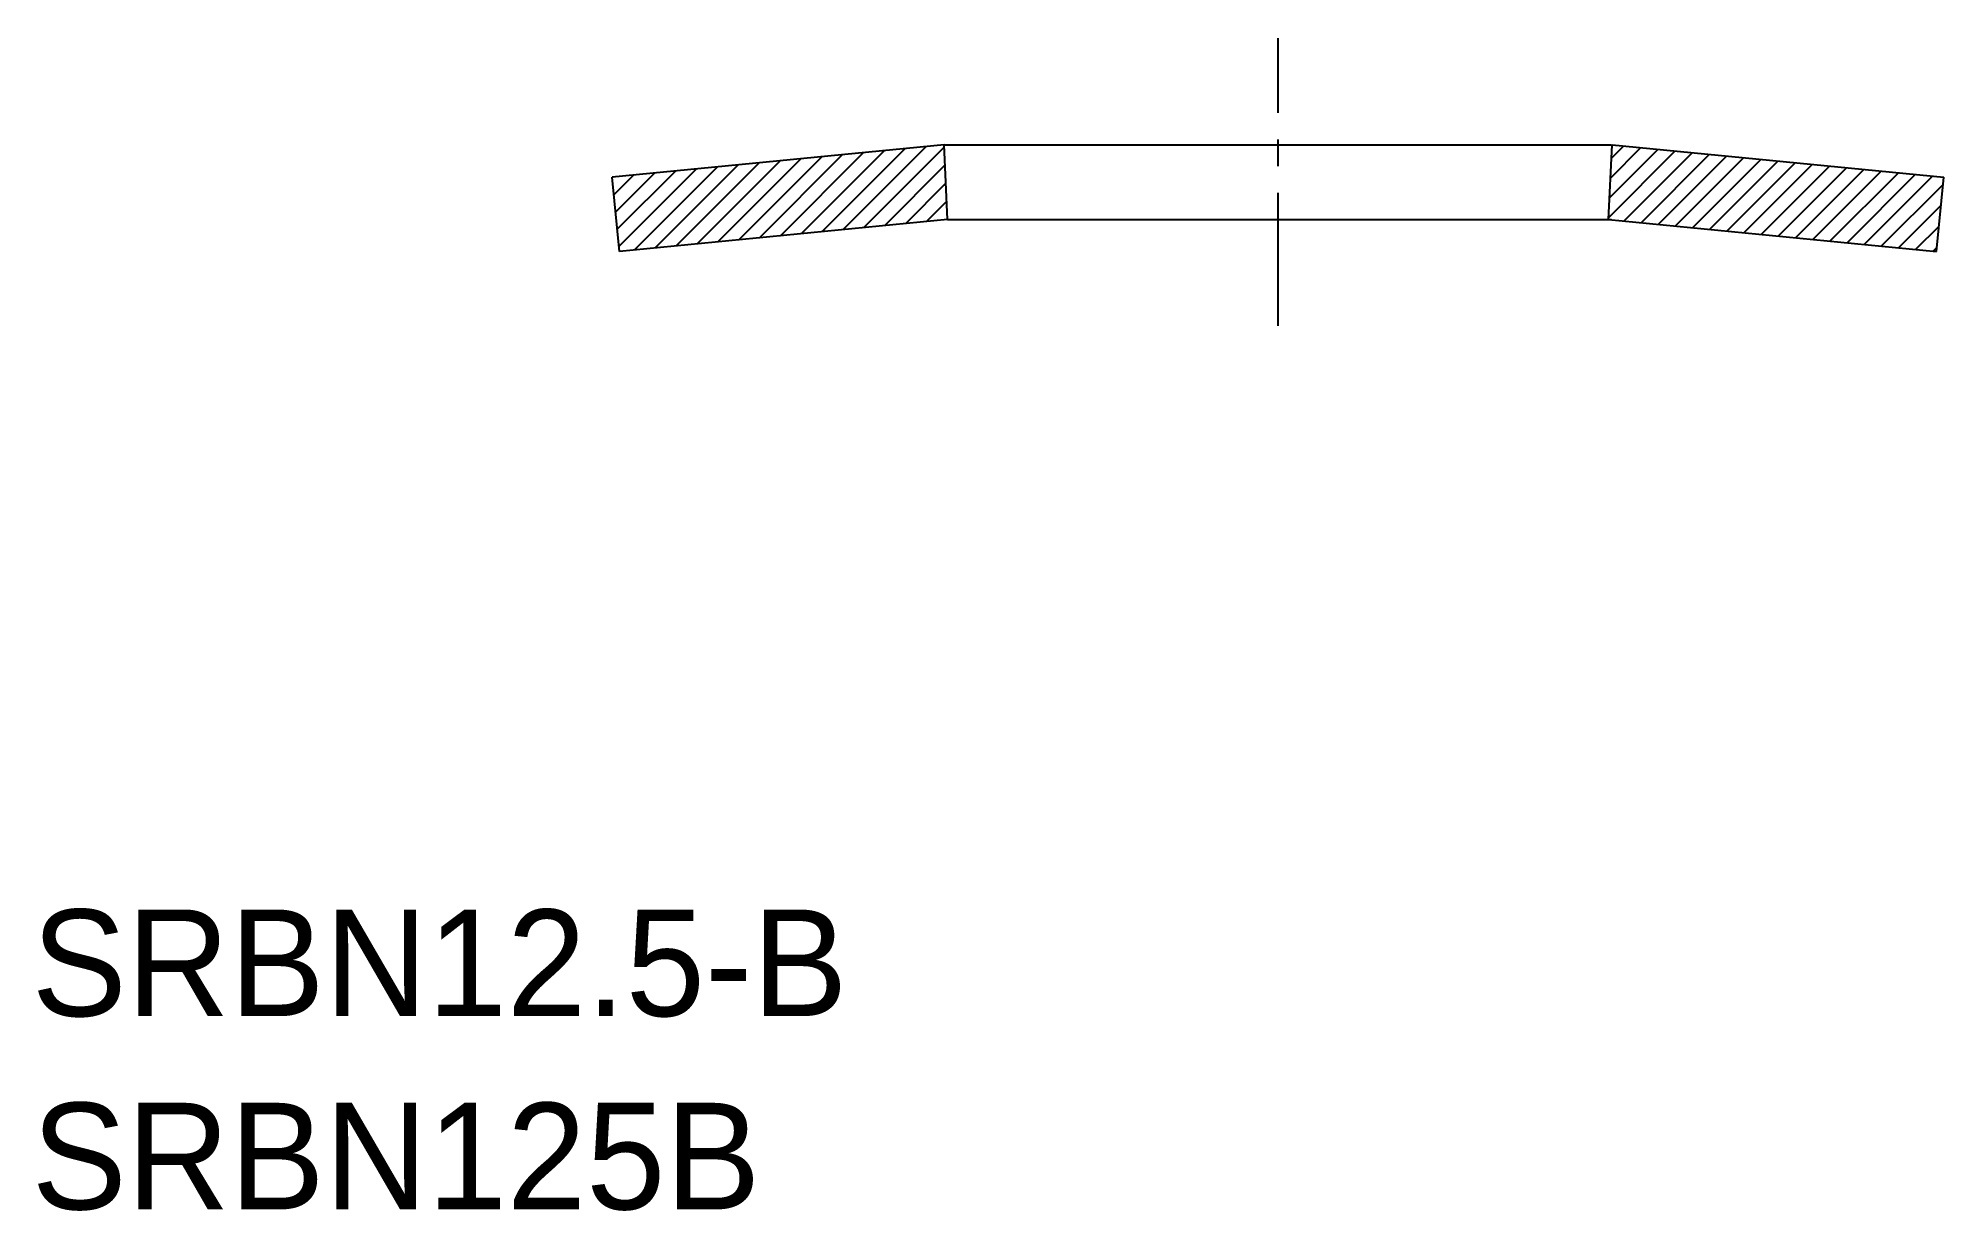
# Model space of a CAD drawing. Extents: x 128.1 to 146, y 139.9 to 150.9.
import ezdxf

# ---------------------------------------------------------------- set-up
doc = ezdxf.new("R2010")
doc.units = 0
doc.linetypes.add('CENTER', pattern=[2, 1.25, -0.25, 0.25, -0.25])
doc.layers.get('0').update_dxf_attribs({"linetype": 'CONTINUOUS'})
doc.layers.add('CENTER', color=1, linetype='CENTER')

# ---------------------------------------------------------------- blocks, each defined once
blk = doc.blocks.new('*X2')
at = {"color": 0, "linetype": 'CONTINUOUS'}
for p, q in [((135.307, 149.095), (136.086, 149.875)), ((135.503, 149.115), (136.282, 149.894)), ((135.699, 149.134), (136.478, 149.913)), ((135.894, 149.153), (136.647, 149.905)), ((133.58, 149.136), (134.128, 149.684)), ((133.596, 148.975), (134.323, 149.703)), ((133.74, 148.943), (134.519, 149.722)), ((133.936, 148.962), (134.715, 149.741)), ((134.132, 148.981), (134.911, 149.76)), ((134.328, 149), (135.107, 149.779)), ((134.523, 149.019), (135.303, 149.798)), ((134.719, 149.038), (135.499, 149.817)), ((134.915, 149.057), (135.694, 149.837)), ((135.111, 149.076), (135.89, 149.856)), ((136.09, 149.172), (136.655, 149.737)), ((133.533, 149.62), (133.54, 149.627)), ((133.549, 149.458), (133.736, 149.646)), ((133.564, 149.297), (133.932, 149.665)), ((136.286, 149.191), (136.664, 149.568)), ((136.482, 149.21), (136.672, 149.4)), ((136.678, 149.229), (136.68, 149.231))]:
    blk.add_line(p, q, dxfattribs=at)
blk = doc.blocks.new('*X3')
at = {"color": 0, "linetype": 'CONTINUOUS'}
for p, q in [((142.881, 149.245), (143.507, 149.871)), ((142.89, 149.431), (143.346, 149.887)), ((142.899, 149.616), (143.185, 149.903)), ((142.908, 149.802), (143.024, 149.919)), ((143.028, 149.215), (143.669, 149.856)), ((143.189, 149.199), (143.83, 149.84)), ((143.35, 149.183), (143.991, 149.824)), ((143.511, 149.168), (144.152, 149.809)), ((143.672, 149.152), (144.313, 149.793)), ((143.833, 149.136), (144.474, 149.777)), ((143.994, 149.121), (144.635, 149.762)), ((144.155, 149.105), (144.796, 149.746)), ((144.316, 149.089), (144.957, 149.73)), ((144.477, 149.074), (145.118, 149.715)), ((144.639, 149.058), (145.279, 149.699)), ((144.8, 149.042), (145.441, 149.683)), ((144.961, 149.027), (145.602, 149.667)), ((145.122, 149.011), (145.763, 149.652)), ((145.283, 148.995), (145.924, 149.636)), ((145.444, 148.98), (146.021, 149.557)), ((145.605, 148.964), (146.002, 149.361)), ((145.766, 148.948), (145.983, 149.165)), ((145.927, 148.932), (145.964, 148.969))]:
    blk.add_line(p, q, dxfattribs=at)

msp = doc.modelspace()

# ---------------------------------------------------------------- linework, layer by layer
at = {"color": 7, "linetype": 'CONTINUOUS'}
for p, q in [((136.646, 149.929), (133.532, 149.626)), ((136.646, 149.929), (142.908, 149.929)), ((136.68, 149.229), (136.646, 149.929)), ((142.88, 149.229), (142.914, 149.929)), ((142.914, 149.929), (146.028, 149.626)), ((133.6, 148.929), (133.532, 149.626)), ((145.96, 148.929), (146.028, 149.626)), ((136.68, 149.229), (133.6, 148.929)), ((136.68, 149.229), (142.908, 149.229)), ((142.88, 149.229), (145.96, 148.929))]:
    msp.add_line(p, q, dxfattribs=at)
at = {"layer": 'CENTER', "color": 1, "linetype": 'CENTER'}
msp.add_line((139.78, 148.229), (139.78, 150.929), dxfattribs=at)

# ---------------------------------------------------------------- block references
at = {"color": 7, "linetype": 'CONTINUOUS'}
for name in ['*X2', '*X3']:
    msp.add_blockref(name, (0, 0), dxfattribs=at)

# ---------------------------------------------------------------- texts
for s, p in [('SRBN12.5-B', (128.085, 141.755)), ('SRBN125B', (128.085, 139.942))]:
    msp.add_text(s, height=1).set_placement(p)

doc.saveas('drawing.dxf')
